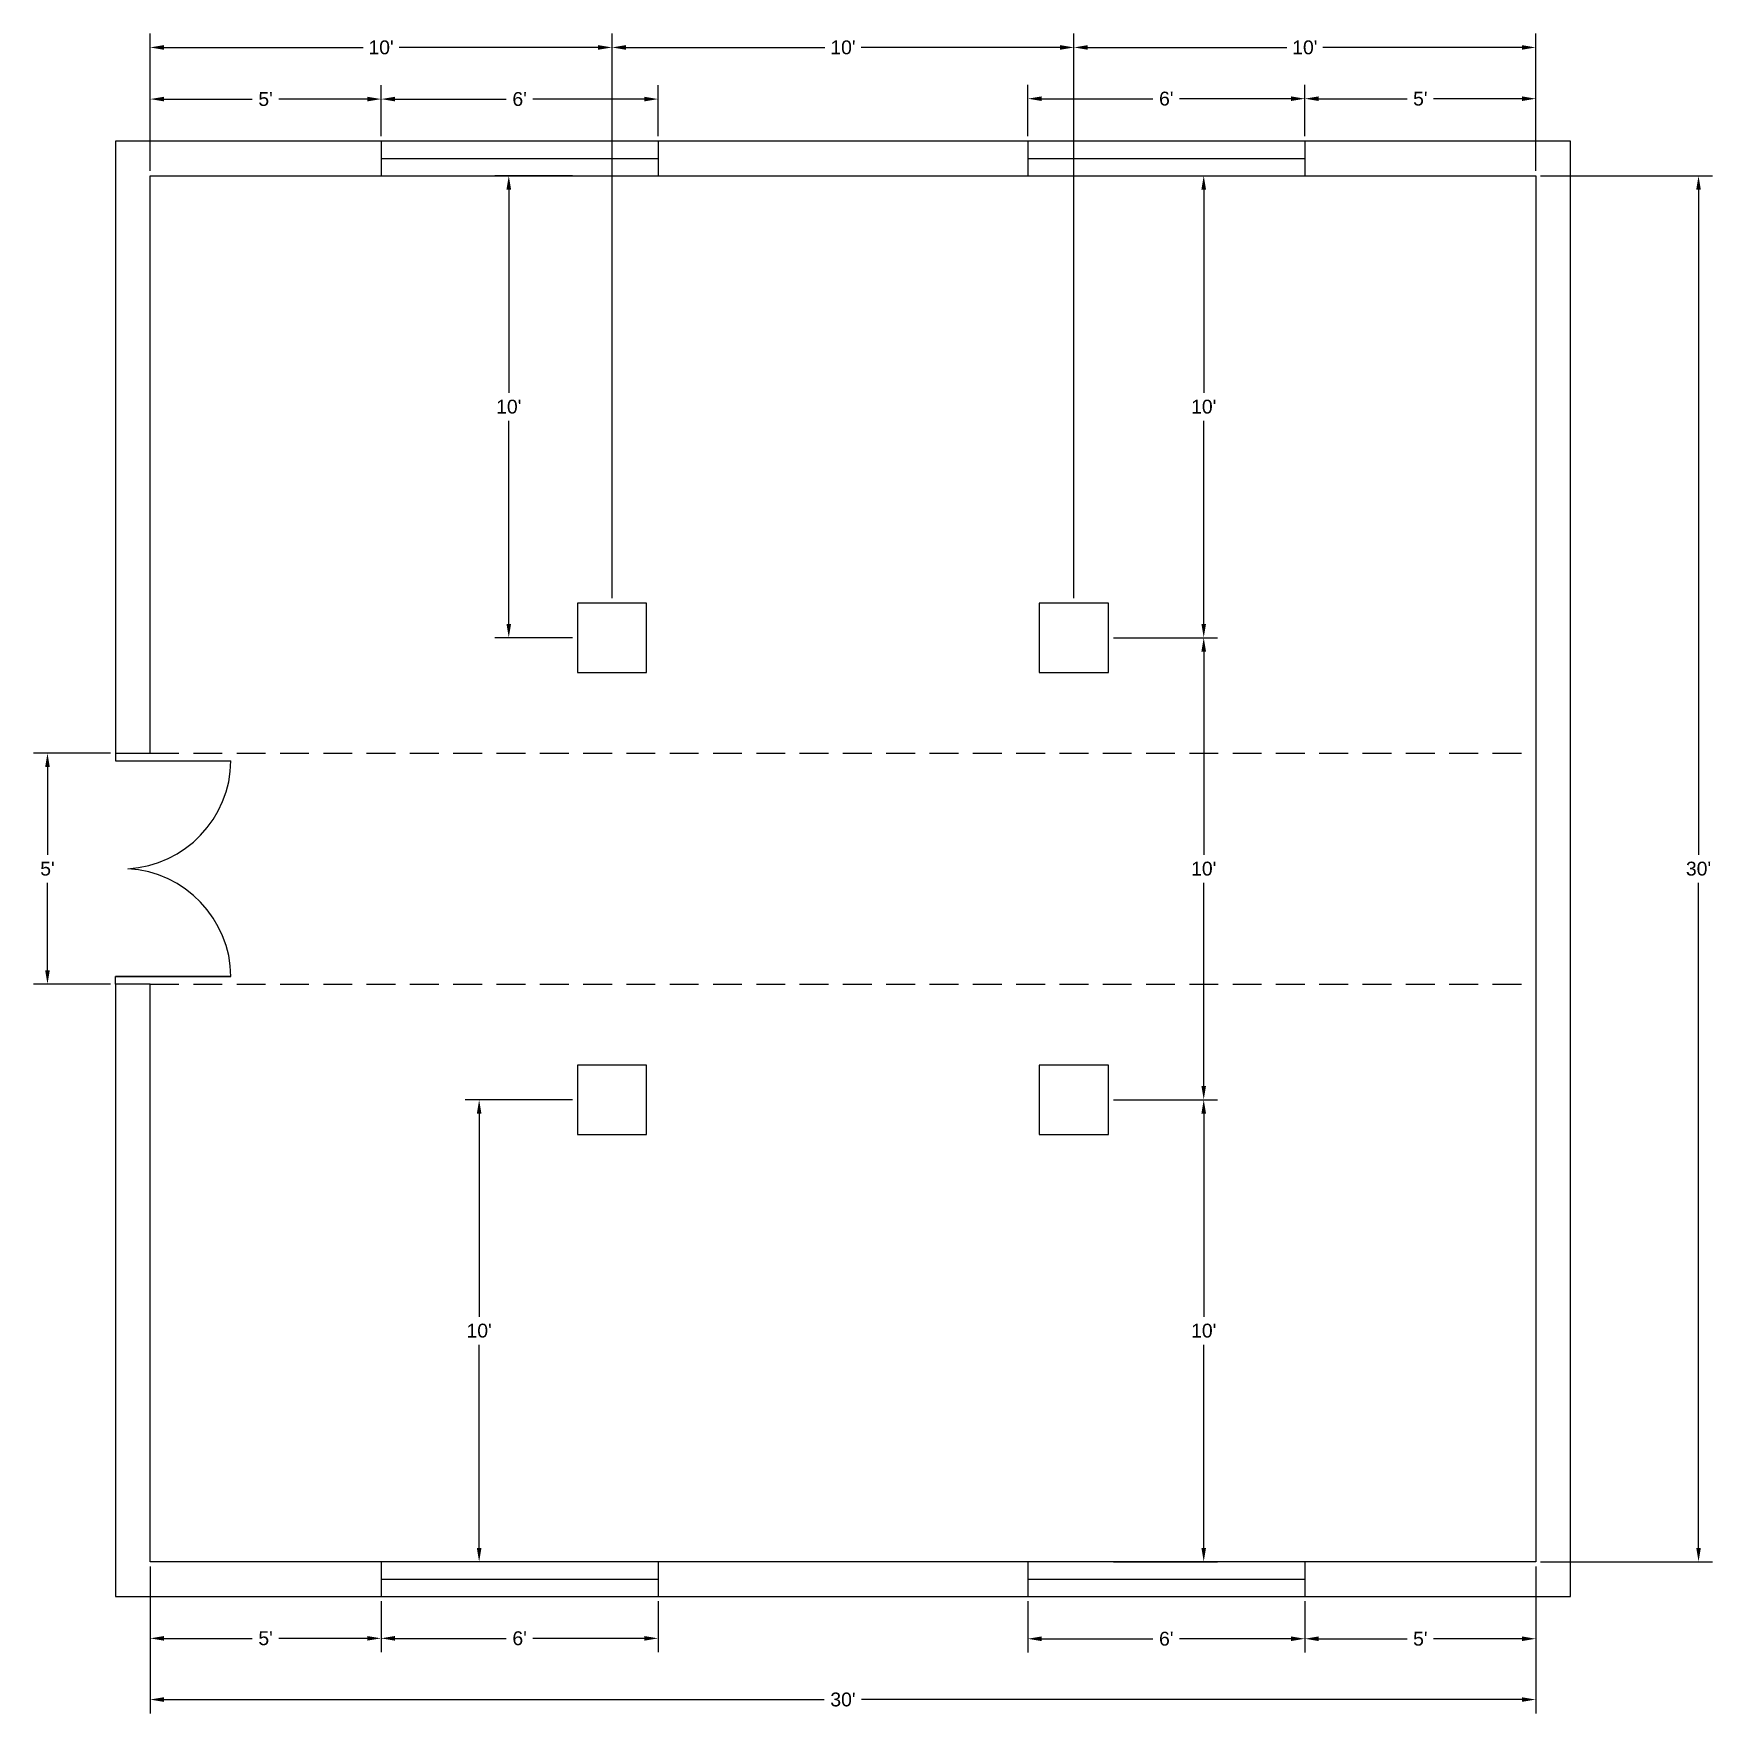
# Model space of a CAD drawing. Header units: inches. Extents: x -13 to 423, y -144 to 292.
import ezdxf

# ---------------------------------------------------------------- set-up
doc = ezdxf.new("R2010")
doc.units = ezdxf.units.IN
doc.header["$LTSCALE"] = 15
doc.header["$MEASUREMENT"] = 0
doc.linetypes.add('DASHED', pattern=[0.75, 0.5, -0.25])
for name, color, linetype in [('Dim', 7, 'Continuous'), ('Door', 5, 'Continuous'), ('Pillar', 1, 'Continuous'), ('Wall', 6, 'Continuous'), ('Windows', 3, 'Continuous')]:
    doc.layers.add(name, color=color, linetype=linetype)
doc.styles.get("Standard").update_dxf_attribs({"font": 'arial.ttf'})
doc.dimstyles.get("Standard").update_dxf_attribs({"dimscale": 20, "dimtxt": 0.18, "dimasz": 0.18, "dimexe": 0.18, "dimexo": 0.0625, "dimgap": 0.09, "dimtad": 0, "dimtih": 1, "dimtoh": 1, "dimdec": 4, "dimzin": 0, "dimdsep": 46, "dimlunit": 3, "dimtxsty": 'Standard', "dimcen": 0.09, "dimadec": 0, "dimazin": 0, "dimtfac": 1, "dimtdec": 4, "dimtofl": 0, "dimtmove": 0, "dimatfit": 3, "dimfxl": 1, "dimtolj": 1, "dimtzin": 0, "dimarcsym": 0})

# ---------------------------------------------------------------- blocks, each defined once
blk = doc.blocks.new('*D1')
at = {"layer": 'Defpoints', "color": 0, "transparency": 16777216}
for p in [(16.83, -104.76), (376.83, -104.76), (376.83, -140.57)]:
    blk.add_point(p, dxfattribs=at)
at = {"layer": 'Dim', "color": 0, "lineweight": -2, "transparency": 16777216}
for p, q in [((16.83, -106.01), (16.83, -144.17)), ((376.83, -106.01), (376.83, -144.17)), ((20.43, -140.57), (191.98, -140.57)), ((373.23, -140.57), (201.69, -140.57))]:
    blk.add_line(p, q, dxfattribs=at)
at = {"layer": 'Dim', "color": 0, "transparency": 16777216}
for points in [[(20.43, -139.97), (20.43, -141.17), (16.83, -140.57)], [(373.23, -139.97), (373.23, -141.17), (376.83, -140.57)]]:
    blk.add_solid(points, dxfattribs=at)
at = {"layer": 'Dim', "color": 0, "transparency": 16777216, "insert": (196.83, -140.57), "char_height": 3.6, "attachment_point": 5}
blk.add_mtext("\\A1;30'", dxfattribs=at)
blk = doc.blocks.new('*D2')
at = {"layer": 'Defpoints', "color": 0, "transparency": 16777216}
for p in [(376.83, 255.24), (419.11, 255.24), (376.83, -104.76)]:
    blk.add_point(p, dxfattribs=at)
at = {"layer": 'Dim', "color": 0, "lineweight": -2, "transparency": 16777216}
for p, q in [((378.08, 255.24), (422.71, 255.24)), ((419.11, 251.64), (419.11, 78.88)), ((419.11, -101.16), (419.11, 71.6)), ((378.08, -104.76), (422.71, -104.76))]:
    blk.add_line(p, q, dxfattribs=at)
at = {"layer": 'Dim', "color": 0, "transparency": 16777216}
for points in [[(418.51, 251.64), (419.71, 251.64), (419.11, 255.24)], [(418.51, -101.16), (419.71, -101.16), (419.11, -104.76)]]:
    blk.add_solid(points, dxfattribs=at)
at = {"layer": 'Dim', "color": 0, "transparency": 16777216, "insert": (419.11, 75.24), "char_height": 3.6, "attachment_point": 5}
blk.add_mtext("\\A1;30'", dxfattribs=at)
blk = doc.blocks.new('*D3')
at = {"layer": 'Defpoints', "color": 0, "transparency": 16777216}
for p in [(-9.84, 105.24), (7.83, 105.24), (7.83, 45.24)]:
    blk.add_point(p, dxfattribs=at)
at = {"layer": 'Dim', "color": 0, "lineweight": -2, "transparency": 16777216}
for p, q in [((6.58, 105.24), (-13.44, 105.24)), ((-9.84, 101.64), (-9.84, 78.87)), ((-9.84, 48.84), (-9.84, 71.61)), ((6.58, 45.24), (-13.44, 45.24))]:
    blk.add_line(p, q, dxfattribs=at)
at = {"layer": 'Dim', "color": 0, "transparency": 16777216}
for points in [[(-10.44, 101.64), (-9.24, 101.64), (-9.84, 105.24)], [(-10.44, 48.84), (-9.24, 48.84), (-9.84, 45.24)]]:
    blk.add_solid(points, dxfattribs=at)
at = {"layer": 'Dim', "color": 0, "transparency": 16777216, "insert": (-9.84, 75.24), "char_height": 3.6, "attachment_point": 5}
blk.add_mtext("\\A1;5'", dxfattribs=at)
blk = doc.blocks.new('*D4')
at = {"layer": 'Defpoints', "color": 0, "transparency": 16777216}
for p in [(110.01, 255.24), (127.83, 255.24), (127.83, 135.24)]:
    blk.add_point(p, dxfattribs=at)
at = {"layer": 'Dim', "color": 0, "lineweight": -2, "transparency": 16777216}
for p, q in [((126.58, 255.24), (106.41, 255.24)), ((110.01, 251.64), (110.01, 198.88)), ((110.01, 138.84), (110.01, 191.6)), ((126.58, 135.24), (106.41, 135.24))]:
    blk.add_line(p, q, dxfattribs=at)
at = {"layer": 'Dim', "color": 0, "transparency": 16777216}
for points in [[(109.41, 251.64), (110.61, 251.64), (110.01, 255.24)], [(109.41, 138.84), (110.61, 138.84), (110.01, 135.24)]]:
    blk.add_solid(points, dxfattribs=at)
at = {"layer": 'Dim', "color": 0, "transparency": 16777216, "insert": (110.01, 195.24), "char_height": 3.6, "attachment_point": 5}
blk.add_mtext("\\A1;10'", dxfattribs=at)
blk = doc.blocks.new('*D5')
at = {"layer": 'Defpoints', "color": 0, "transparency": 16777216}
for p in [(136.83, 288.56), (16.83, 255.24), (136.83, 144.24)]:
    blk.add_point(p, dxfattribs=at)
at = {"layer": 'Dim', "color": 0, "lineweight": -2, "transparency": 16777216}
for p, q in [((16.83, 256.49), (16.83, 292.16)), ((20.43, 288.56), (72.15, 288.56)), ((133.23, 288.56), (81.52, 288.56)), ((136.83, 145.49), (136.83, 292.16))]:
    blk.add_line(p, q, dxfattribs=at)
at = {"layer": 'Dim', "color": 0, "transparency": 16777216}
for points in [[(20.43, 289.16), (20.43, 287.96), (16.83, 288.56)], [(133.23, 289.16), (133.23, 287.96), (136.83, 288.56)]]:
    blk.add_solid(points, dxfattribs=at)
at = {"layer": 'Dim', "color": 0, "transparency": 16777216, "insert": (76.83, 288.56), "char_height": 3.6, "attachment_point": 5}
blk.add_mtext("\\A1;10'", dxfattribs=at)
blk = doc.blocks.new('*D6')
at = {"layer": 'Defpoints', "color": 0, "transparency": 16777216}
for p in [(256.83, 288.56), (136.83, 144.24), (256.83, 144.24)]:
    blk.add_point(p, dxfattribs=at)
at = {"layer": 'Dim', "color": 0, "lineweight": -2, "transparency": 16777216}
for p, q in [((136.83, 145.49), (136.83, 292.16)), ((140.43, 288.56), (192.15, 288.56)), ((253.23, 288.56), (201.52, 288.56)), ((256.83, 145.49), (256.83, 292.16))]:
    blk.add_line(p, q, dxfattribs=at)
at = {"layer": 'Dim', "color": 0, "transparency": 16777216}
for points in [[(140.43, 289.16), (140.43, 287.96), (136.83, 288.56)], [(253.23, 289.16), (253.23, 287.96), (256.83, 288.56)]]:
    blk.add_solid(points, dxfattribs=at)
at = {"layer": 'Dim', "color": 0, "transparency": 16777216, "insert": (196.83, 288.56), "char_height": 3.6, "attachment_point": 5}
blk.add_mtext("\\A1;10'", dxfattribs=at)
blk = doc.blocks.new('*D7')
at = {"layer": 'Defpoints', "color": 0, "transparency": 16777216}
for p in [(376.83, 288.56), (376.83, 255.24), (256.83, 144.24)]:
    blk.add_point(p, dxfattribs=at)
at = {"layer": 'Dim', "color": 0, "lineweight": -2, "transparency": 16777216}
for p, q in [((256.83, 145.49), (256.83, 292.16)), ((260.43, 288.56), (312.15, 288.56)), ((373.23, 288.56), (321.52, 288.56)), ((376.83, 256.49), (376.83, 292.16))]:
    blk.add_line(p, q, dxfattribs=at)
at = {"layer": 'Dim', "color": 0, "transparency": 16777216}
for points in [[(260.43, 289.16), (260.43, 287.96), (256.83, 288.56)], [(373.23, 289.16), (373.23, 287.96), (376.83, 288.56)]]:
    blk.add_solid(points, dxfattribs=at)
at = {"layer": 'Dim', "color": 0, "transparency": 16777216, "insert": (316.83, 288.56), "char_height": 3.6, "attachment_point": 5}
blk.add_mtext("\\A1;10'", dxfattribs=at)
blk = doc.blocks.new('*D8')
at = {"layer": 'Defpoints', "color": 0, "transparency": 16777216}
for p in [(265.83, 135.24), (265.83, 15.24), (290.56, 15.24)]:
    blk.add_point(p, dxfattribs=at)
at = {"layer": 'Dim', "color": 0, "lineweight": -2, "transparency": 16777216}
for p, q in [((267.08, 135.24), (294.16, 135.24)), ((290.56, 131.64), (290.56, 78.88)), ((290.56, 18.84), (290.56, 71.6)), ((267.08, 15.24), (294.16, 15.24))]:
    blk.add_line(p, q, dxfattribs=at)
at = {"layer": 'Dim', "color": 0, "transparency": 16777216}
for points in [[(289.96, 131.64), (291.16, 131.64), (290.56, 135.24)], [(289.96, 18.84), (291.16, 18.84), (290.56, 15.24)]]:
    blk.add_solid(points, dxfattribs=at)
at = {"layer": 'Dim', "color": 0, "transparency": 16777216, "insert": (290.56, 75.24), "char_height": 3.6, "attachment_point": 5}
blk.add_mtext("\\A1;10'", dxfattribs=at)
blk = doc.blocks.new('*D9')
at = {"layer": 'Defpoints', "color": 0, "transparency": 16777216}
for p in [(265.83, 255.24), (290.56, 255.24), (265.83, 135.24)]:
    blk.add_point(p, dxfattribs=at)
at = {"layer": 'Dim', "color": 0, "lineweight": -2, "transparency": 16777216}
for p, q in [((267.08, 255.24), (294.16, 255.24)), ((290.56, 251.64), (290.56, 198.88)), ((290.56, 138.84), (290.56, 191.6)), ((267.08, 135.24), (294.16, 135.24))]:
    blk.add_line(p, q, dxfattribs=at)
at = {"layer": 'Dim', "color": 0, "transparency": 16777216}
for points in [[(289.96, 251.64), (291.16, 251.64), (290.56, 255.24)], [(289.96, 138.84), (291.16, 138.84), (290.56, 135.24)]]:
    blk.add_solid(points, dxfattribs=at)
at = {"layer": 'Dim', "color": 0, "transparency": 16777216, "insert": (290.56, 195.24), "char_height": 3.6, "attachment_point": 5}
blk.add_mtext("\\A1;10'", dxfattribs=at)
blk = doc.blocks.new('*D10')
at = {"layer": 'Defpoints', "color": 0, "transparency": 16777216}
for p in [(265.83, 15.24), (265.83, -104.76), (290.56, -104.76)]:
    blk.add_point(p, dxfattribs=at)
at = {"layer": 'Dim', "color": 0, "lineweight": -2, "transparency": 16777216}
for p, q in [((267.08, 15.24), (294.16, 15.24)), ((290.56, 11.64), (290.56, -41.12)), ((290.56, -101.16), (290.56, -48.4)), ((267.08, -104.76), (294.16, -104.76))]:
    blk.add_line(p, q, dxfattribs=at)
at = {"layer": 'Dim', "color": 0, "transparency": 16777216}
for points in [[(289.96, 11.64), (291.16, 11.64), (290.56, 15.24)], [(289.96, -101.16), (291.16, -101.16), (290.56, -104.76)]]:
    blk.add_solid(points, dxfattribs=at)
at = {"layer": 'Dim', "color": 0, "transparency": 16777216, "insert": (290.56, -44.76), "char_height": 3.6, "attachment_point": 5}
blk.add_mtext("\\A1;10'", dxfattribs=at)
blk = doc.blocks.new('*D11')
at = {"layer": 'Defpoints', "color": 0, "transparency": 16777216}
for p in [(127.83, 15.24), (102.31, -104.76), (127.83, -104.76)]:
    blk.add_point(p, dxfattribs=at)
at = {"layer": 'Dim', "color": 0, "lineweight": -2, "transparency": 16777216}
for p, q in [((126.58, 15.24), (98.71, 15.24)), ((102.31, 11.64), (102.31, -41.12)), ((102.31, -101.16), (102.31, -48.4)), ((126.58, -104.76), (98.71, -104.76))]:
    blk.add_line(p, q, dxfattribs=at)
at = {"layer": 'Dim', "color": 0, "transparency": 16777216}
for points in [[(101.71, 11.64), (102.91, 11.64), (102.31, 15.24)], [(101.71, -101.16), (102.91, -101.16), (102.31, -104.76)]]:
    blk.add_solid(points, dxfattribs=at)
at = {"layer": 'Dim', "color": 0, "transparency": 16777216, "insert": (102.31, -44.76), "char_height": 3.6, "attachment_point": 5}
blk.add_mtext("\\A1;10'", dxfattribs=at)
blk = doc.blocks.new('*D12')
at = {"layer": 'Defpoints', "color": 0, "transparency": 16777216}
for p in [(76.83, 275.15), (76.83, 264.24), (16.83, 255.24)]:
    blk.add_point(p, dxfattribs=at)
at = {"layer": 'Dim', "color": 0, "lineweight": -2, "transparency": 16777216}
for p, q in [((16.83, 256.49), (16.83, 278.75)), ((20.43, 275.15), (43.38, 275.15)), ((73.23, 275.15), (50.29, 275.15)), ((76.83, 265.49), (76.83, 278.75))]:
    blk.add_line(p, q, dxfattribs=at)
at = {"layer": 'Dim', "color": 0, "transparency": 16777216}
for points in [[(20.43, 275.75), (20.43, 274.55), (16.83, 275.15)], [(73.23, 275.75), (73.23, 274.55), (76.83, 275.15)]]:
    blk.add_solid(points, dxfattribs=at)
at = {"layer": 'Dim', "color": 0, "transparency": 16777216, "insert": (46.83, 275.15), "char_height": 3.6, "attachment_point": 5}
blk.add_mtext("\\A1;5'", dxfattribs=at)
blk = doc.blocks.new('*D13')
at = {"layer": 'Defpoints', "color": 0, "transparency": 16777216}
for p in [(148.83, 275.15), (76.83, 264.24), (148.83, 264.24)]:
    blk.add_point(p, dxfattribs=at)
at = {"layer": 'Dim', "color": 0, "lineweight": -2, "transparency": 16777216}
for p, q in [((76.83, 265.49), (76.83, 278.75)), ((80.43, 275.15), (109.37, 275.15)), ((145.23, 275.15), (116.3, 275.15)), ((148.83, 265.49), (148.83, 278.75))]:
    blk.add_line(p, q, dxfattribs=at)
at = {"layer": 'Dim', "color": 0, "transparency": 16777216}
for points in [[(80.43, 275.75), (80.43, 274.55), (76.83, 275.15)], [(145.23, 275.75), (145.23, 274.55), (148.83, 275.15)]]:
    blk.add_solid(points, dxfattribs=at)
at = {"layer": 'Dim', "color": 0, "transparency": 16777216, "insert": (112.83, 275.15), "char_height": 3.6, "attachment_point": 5}
blk.add_mtext("\\A1;6'", dxfattribs=at)
blk = doc.blocks.new('*D14')
at = {"layer": 'Defpoints', "color": 0, "transparency": 16777216}
for p in [(316.83, 275.25), (316.83, 264.24), (376.83, 255.24)]:
    blk.add_point(p, dxfattribs=at)
at = {"layer": 'Dim', "color": 0, "lineweight": -2, "transparency": 16777216}
for p, q in [((316.83, 265.49), (316.83, 278.85)), ((320.43, 275.25), (343.38, 275.25)), ((373.23, 275.25), (350.29, 275.25)), ((376.83, 256.49), (376.83, 278.85))]:
    blk.add_line(p, q, dxfattribs=at)
at = {"layer": 'Dim', "color": 0, "transparency": 16777216}
for points in [[(320.43, 275.85), (320.43, 274.65), (316.83, 275.25)], [(373.23, 275.85), (373.23, 274.65), (376.83, 275.25)]]:
    blk.add_solid(points, dxfattribs=at)
at = {"layer": 'Dim', "color": 0, "transparency": 16777216, "insert": (346.83, 275.25), "char_height": 3.6, "attachment_point": 5}
blk.add_mtext("\\A1;5'", dxfattribs=at)
blk = doc.blocks.new('*D15')
at = {"layer": 'Defpoints', "color": 0, "transparency": 16777216}
for p in [(244.83, 275.25), (244.83, 264.24), (316.83, 264.24)]:
    blk.add_point(p, dxfattribs=at)
at = {"layer": 'Dim', "color": 0, "lineweight": -2, "transparency": 16777216}
for p, q in [((244.83, 265.49), (244.83, 278.85)), ((248.43, 275.25), (277.37, 275.25)), ((313.23, 275.25), (284.3, 275.25)), ((316.83, 265.49), (316.83, 278.85))]:
    blk.add_line(p, q, dxfattribs=at)
at = {"layer": 'Dim', "color": 0, "transparency": 16777216}
for points in [[(248.43, 275.85), (248.43, 274.65), (244.83, 275.25)], [(313.23, 275.85), (313.23, 274.65), (316.83, 275.25)]]:
    blk.add_solid(points, dxfattribs=at)
at = {"layer": 'Dim', "color": 0, "transparency": 16777216, "insert": (280.83, 275.25), "char_height": 3.6, "attachment_point": 5}
blk.add_mtext("\\A1;6'", dxfattribs=at)
blk = doc.blocks.new('*D16')
at = {"layer": 'Defpoints', "color": 0, "transparency": 16777216}
for p in [(16.83, -104.76), (76.83, -113.76), (76.83, -124.67)]:
    blk.add_point(p, dxfattribs=at)
at = {"layer": 'Dim', "color": 0, "lineweight": -2, "transparency": 16777216}
for p, q in [((16.83, -106.01), (16.83, -128.27)), ((76.83, -115.01), (76.83, -128.27)), ((20.43, -124.67), (43.38, -124.67)), ((73.23, -124.67), (50.29, -124.67))]:
    blk.add_line(p, q, dxfattribs=at)
at = {"layer": 'Dim', "color": 0, "transparency": 16777216}
for points in [[(20.43, -124.07), (20.43, -125.27), (16.83, -124.67)], [(73.23, -124.07), (73.23, -125.27), (76.83, -124.67)]]:
    blk.add_solid(points, dxfattribs=at)
at = {"layer": 'Dim', "color": 0, "transparency": 16777216, "insert": (46.83, -124.67), "char_height": 3.6, "attachment_point": 5}
blk.add_mtext("\\A1;5'", dxfattribs=at)
blk = doc.blocks.new('*D17')
at = {"layer": 'Defpoints', "color": 0, "transparency": 16777216}
for p in [(76.83, -113.76), (148.83, -113.76), (148.83, -124.67)]:
    blk.add_point(p, dxfattribs=at)
at = {"layer": 'Dim', "color": 0, "lineweight": -2, "transparency": 16777216}
for p, q in [((76.83, -115.01), (76.83, -128.27)), ((148.83, -115.01), (148.83, -128.27)), ((80.43, -124.67), (109.37, -124.67)), ((145.23, -124.67), (116.3, -124.67))]:
    blk.add_line(p, q, dxfattribs=at)
at = {"layer": 'Dim', "color": 0, "transparency": 16777216}
for points in [[(80.43, -124.07), (80.43, -125.27), (76.83, -124.67)], [(145.23, -124.07), (145.23, -125.27), (148.83, -124.67)]]:
    blk.add_solid(points, dxfattribs=at)
at = {"layer": 'Dim', "color": 0, "transparency": 16777216, "insert": (112.83, -124.67), "char_height": 3.6, "attachment_point": 5}
blk.add_mtext("\\A1;6'", dxfattribs=at)
blk = doc.blocks.new('*D18')
at = {"layer": 'Defpoints', "color": 0, "transparency": 16777216}
for p in [(376.83, -104.76), (316.83, -113.76), (316.83, -124.78)]:
    blk.add_point(p, dxfattribs=at)
at = {"layer": 'Dim', "color": 0, "lineweight": -2, "transparency": 16777216}
for p, q in [((376.83, -106.01), (376.83, -128.38)), ((316.83, -115.01), (316.83, -128.38)), ((320.43, -124.78), (343.38, -124.78)), ((373.23, -124.78), (350.29, -124.78))]:
    blk.add_line(p, q, dxfattribs=at)
at = {"layer": 'Dim', "color": 0, "transparency": 16777216}
for points in [[(320.43, -124.18), (320.43, -125.38), (316.83, -124.78)], [(373.23, -124.18), (373.23, -125.38), (376.83, -124.78)]]:
    blk.add_solid(points, dxfattribs=at)
at = {"layer": 'Dim', "color": 0, "transparency": 16777216, "insert": (346.83, -124.78), "char_height": 3.6, "attachment_point": 5}
blk.add_mtext("\\A1;5'", dxfattribs=at)
blk = doc.blocks.new('*D19')
at = {"layer": 'Defpoints', "color": 0, "transparency": 16777216}
for p in [(244.83, -113.76), (316.83, -113.76), (244.83, -124.78)]:
    blk.add_point(p, dxfattribs=at)
at = {"layer": 'Dim', "color": 0, "lineweight": -2, "transparency": 16777216}
for p, q in [((244.83, -115.01), (244.83, -128.38)), ((316.83, -115.01), (316.83, -128.38)), ((248.43, -124.78), (277.37, -124.78)), ((313.23, -124.78), (284.3, -124.78))]:
    blk.add_line(p, q, dxfattribs=at)
at = {"layer": 'Dim', "color": 0, "transparency": 16777216}
for points in [[(248.43, -124.18), (248.43, -125.38), (244.83, -124.78)], [(313.23, -124.18), (313.23, -125.38), (316.83, -124.78)]]:
    blk.add_solid(points, dxfattribs=at)
at = {"layer": 'Dim', "color": 0, "transparency": 16777216, "insert": (280.83, -124.78), "char_height": 3.6, "attachment_point": 5}
blk.add_mtext("\\A1;6'", dxfattribs=at)
blk = doc.blocks.new('window')
at = {"layer": 'Windows'}
for p, q in [((0, 9), (0, 0)), ((72, 9), (72, 0)), ((0, 4.5), (72, 4.5))]:
    blk.add_line(p, q, dxfattribs=at)
blk = doc.blocks.new('door')
at = {"layer": 'Door'}
for p, q in [((0, 60), (0, 58.02)), ((0, 58.02), (30, 58.02)), ((30, 1.98), (0, 1.98)), ((0, 1.98), (30, 1.98)), ((0, 0), (0, 1.98))]:
    blk.add_line(p, q, dxfattribs=at)
for centre, start, end in [((1.6, 58.36), 273.2242, 359.3133), ((1.6, 1.64), 0.6867, 86.7758)]:
    blk.add_arc(centre, 28.4, start, end, dxfattribs=at)

msp = doc.modelspace()

# ---------------------------------------------------------------- linework, layer by layer
at = {"color": 2, "linetype": 'DASHED'}
for p, q in [((16.83266, 105.23761), (376.83266, 105.23761)), ((16.83266, 45.23761), (376.83266, 45.23761))]:
    msp.add_line(p, q, dxfattribs=at)
at = {"layer": 'Pillar'}
for points in [[(127.83266, 126.23761), (145.83266, 126.23761), (145.83266, 144.23761), (127.83266, 144.23761)], [(247.83266, 126.23761), (265.83266, 126.23761), (265.83266, 144.23761), (247.83266, 144.23761)], [(127.83266, 6.23761), (145.83266, 6.23761), (145.83266, 24.23761), (127.83266, 24.23761)], [(247.83266, 6.23761), (265.83266, 6.23761), (265.83266, 24.23761), (247.83266, 24.23761)]]:
    msp.add_lwpolyline(points, close=True, dxfattribs=at)
at = {"layer": 'Wall'}
msp.add_lwpolyline([(7.83266, 45.23761), (7.83266, -113.76239), (385.83266, -113.76239), (385.83266, 264.23761), (7.83266, 264.23761), (7.83266, 105.23761), (16.83266, 105.23761), (16.83266, 255.23761), (376.83266, 255.23761), (376.83266, -104.76239), (16.83266, -104.76239), (16.83266, 45.23761)], close=True, dxfattribs=at)

# ---------------------------------------------------------------- block references
msp.add_blockref('door', (7.83266, 45.23761))
at = {"layer": 'Windows'}
for p in [(76.83266, 255.23761), (244.83266, 255.23761), (76.83266, -113.76239), (244.83266, -113.76239)]:
    msp.add_blockref('window', p, dxfattribs=at)

# ---------------------------------------------------------------- dimensions: what is measured, and where the dimension line sits
at = {"layer": 'Dim'}
for base, p1, p2, picture, middle in [((136.83266, 288.55834), (16.83266, 255.23761), (136.83266, 144.23761), '*D5', (76.83266, 288.55834)), ((256.83266, 288.55834), (136.83266, 144.23761), (256.83266, 144.23761), '*D6', (196.83266, 288.55834)), ((376.83266, 288.55834), (256.83266, 144.23761), (376.83266, 255.23761), '*D7', (316.83266, 288.55834)), ((76.83266, 275.148), (16.83266, 255.23761), (76.83266, 264.23761), '*D12', (46.83266, 275.148)), ((148.83266, 275.148), (76.83266, 264.23761), (148.83266, 264.23761), '*D13', (112.83266, 275.148)), ((244.83266, 275.25372), (316.83266, 264.23761), (244.83266, 264.23761), '*D15', (280.83266, 275.25372)), ((316.83266, 275.25372), (376.83266, 255.23761), (316.83266, 264.23761), '*D14', (346.83266, 275.25372)), ((376.83266, -140.56605), (16.83266, -104.76239), (376.83266, -104.76239), '*D1', (196.83266, -140.56605)), ((76.83266, -124.67278), (16.83266, -104.76239), (76.83266, -113.76239), '*D16', (46.83266, -124.67278)), ((316.83266, -124.7785), (376.83266, -104.76239), (316.83266, -113.76239), '*D18', (346.83266, -124.7785)), ((148.83266, -124.67278), (76.83266, -113.76239), (148.83266, -113.76239), '*D17', (112.83266, -124.67278)), ((244.83266, -124.7785), (316.83266, -113.76239), (244.83266, -113.76239), '*D19', (280.83266, -124.7785))]:
    dim = msp.add_linear_dim(base=base, p1=p1, p2=p2, dimstyle='Standard', dxfattribs=at)
    dim.commit()
    dim.dimension.update_dxf_attribs({"geometry": picture, "text_midpoint": middle})
for base, p1, p2, picture, middle in [((110.00539, 255.23761), (127.83266, 135.23761), (127.83266, 255.23761), '*D4', (110.00539, 195.23761)), ((290.56301, 255.23761), (265.83266, 135.23761), (265.83266, 255.23761), '*D9', (290.56301, 195.23761)), ((419.11436, 255.23761), (376.83266, -104.76239), (376.83266, 255.23761), '*D2', (419.11436, 75.23761)), ((290.56301, 15.23761), (265.83266, 135.23761), (265.83266, 15.23761), '*D8', (290.56301, 75.23761)), ((-9.84453, 105.23761), (7.83266, 45.23761), (7.83266, 105.23761), '*D3', (-9.84453, 75.23761)), ((102.3076, -104.76239), (127.83266, 15.23761), (127.83266, -104.76239), '*D11', (102.3076, -44.76239)), ((290.56301, -104.76239), (265.83266, 15.23761), (265.83266, -104.76239), '*D10', (290.56301, -44.76239))]:
    dim = msp.add_linear_dim(base=base, p1=p1, p2=p2, angle=90, dimstyle='Standard', dxfattribs=at)
    dim.commit()
    dim.dimension.update_dxf_attribs({"geometry": picture, "text_midpoint": middle})

doc.saveas('drawing.dxf')
